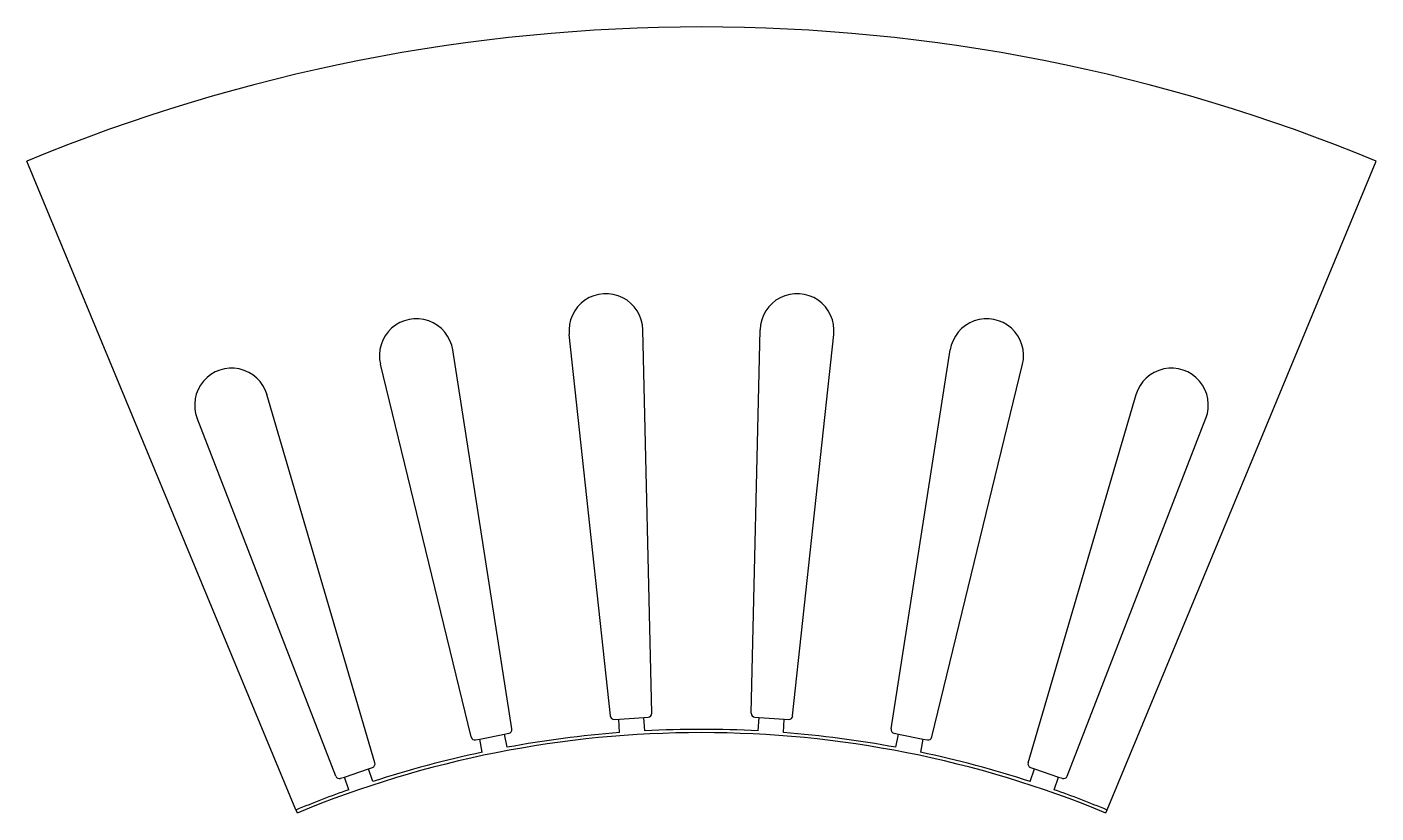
# Model space of a CAD drawing. Header units: millimetres. Extents: x -52 to 52, y 75 to 135.
import ezdxf

# ---------------------------------------------------------------- set-up
doc = ezdxf.new("R2010")
doc.units = ezdxf.units.MM
doc.layers.add('STATOR', color=43, linetype='Continuous')

msp = doc.modelspace()

# ---------------------------------------------------------------- linework, layer by layer
at = {"layer": 'STATOR'}
for p, q in [((-30.98, 74.79), (-51.52, 124.37)), ((30.98, 74.79), (51.52, 124.37)), ((-3.8, 82.19), (-4.48, 111.49)), ((3.8, 82.19), (4.48, 111.49)), ((-6.96, 81.98), (-10.11, 111.12)), ((6.96, 81.98), (10.11, 111.12)), ((-14.49, 80.99), (-19, 109.95)), ((14.49, 80.99), (19, 109.95)), ((-17.6, 80.37), (-24.52, 108.85)), ((17.6, 80.37), (24.52, 108.85)), ((-24.94, 78.4), (-33.19, 106.53)), ((24.94, 78.4), (33.19, 106.53)), ((-27.94, 77.38), (-38.52, 104.72)), ((27.94, 77.38), (38.52, 104.72)), ((-6.65, 81.71), (-4.4, 81.86)), ((-6.26, 80.71), (-6.32, 81.73)), ((-4.4, 81.86), (-4.08, 81.88)), ((-4.33, 80.83), (-4.4, 81.86)), ((4.08, 81.88), (4.4, 81.86)), ((4.33, 80.83), (4.4, 81.86)), ((4.4, 81.86), (6.32, 81.73)), ((6.26, 80.71), (6.32, 81.73)), ((6.32, 81.73), (6.65, 81.71)), ((-16.94, 80.21), (-15.05, 80.58)), ((-15.05, 80.58), (-14.73, 80.65)), ((-14.84, 79.58), (-15.05, 80.58)), ((14.73, 80.65), (15.05, 80.58)), ((14.84, 79.58), (15.05, 80.58)), ((15.05, 80.58), (16.94, 80.21)), ((-17.25, 80.14), (-16.94, 80.21)), ((-16.74, 79.2), (-16.94, 80.21)), ((16.74, 79.2), (16.94, 80.21)), ((16.94, 80.21), (17.25, 80.14)), ((-27.57, 77.21), (-27.26, 77.31)), ((-27.26, 77.31), (-25.43, 77.93)), ((-26.93, 76.34), (-27.26, 77.31)), ((-25.43, 77.93), (-25.13, 78.03)), ((-25.1, 76.96), (-25.43, 77.93)), ((25.1, 76.96), (25.43, 77.93)), ((25.13, 78.03), (25.43, 77.93)), ((25.43, 77.93), (27.26, 77.31)), ((26.93, 76.34), (27.26, 77.31)), ((27.26, 77.31), (27.57, 77.21)), ((-30.98, 74.79), (-30.88, 74.56)), ((30.88, 74.56), (30.98, 74.79))]:
    msp.add_line(p, q, dxfattribs=at)
for centre, radius, start, end in [((0, 0), 134.62, 67.5, 112.5), ((-7.3, 111.42), 2.82, 1.344, 186.156), ((7.3, 111.42), 2.82, 353.844, 178.656), ((-21.78, 109.51), 2.82, 8.844, 193.656), ((21.78, 109.51), 2.82, 346.344, 171.156), ((-35.89, 105.73), 2.82, 16.344, 201.156), ((35.89, 105.73), 2.82, 338.844, 163.656), ((-6.67, 82.01), 0.3, 186.156, 273.75), ((-4.1, 82.18), 0.3, 273.75, 1.344), ((4.1, 82.18), 0.3, 178.656, 266.25), ((6.67, 82.01), 0.3, 266.25, 353.844), ((0, 0), 80.7, 67.5, 112.5), ((-17.31, 80.44), 0.3, 193.656, 281.25), ((0, 0), 80.95, 94.433, 100.567), ((-14.79, 80.94), 0.3, 281.25, 8.844), ((0, 0), 80.95, 86.933, 93.067), ((0, 0), 80.95, 79.433, 85.567), ((14.79, 80.94), 0.3, 171.156, 258.75), ((17.31, 80.44), 0.3, 258.75, 346.344), ((-25.23, 78.32), 0.3, 288.75, 16.344), ((0, 0), 80.95, 101.933, 108.067), ((0, 0), 80.95, 71.933, 78.067), ((25.23, 78.32), 0.3, 163.656, 251.25), ((-27.66, 77.49), 0.3, 201.156, 288.75), ((27.66, 77.49), 0.3, 251.25, 338.844), ((0, 0), 80.95, 109.433, 112.5), ((0, 0), 80.95, 67.5, 70.567)]:
    msp.add_arc(centre, radius, start, end, dxfattribs=at)

doc.saveas('drawing.dxf')
